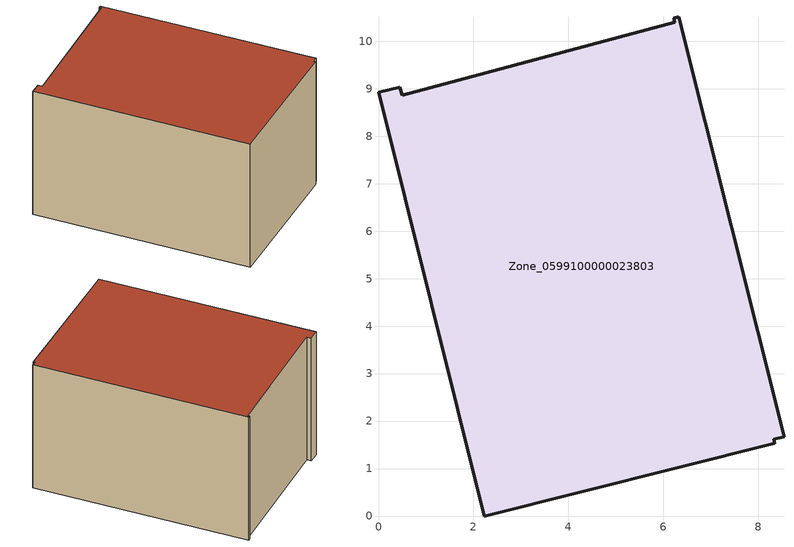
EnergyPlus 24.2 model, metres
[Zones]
Zone_0599100000023803
 floor ground (C_G): 8.54,1.67 8.33,1.62 8.35,1.54 2.23,0 0,8.92 0.45,9.03 0.5,8.86 6.24,10.4 6.22,10.49 6.32,10.51 z0
 wall outside (C_F): 8.54,1.67 6.32,10.51 6.22,10.49 6.24,10.4 0.5,8.86 0.45,9.03 0,8.92 2.23,0 8.35,1.54 8.33,1.62 8.54,1.67 z0:5.71
 roof outside (C_R): 8.33,1.62 8.54,1.67 6.32,10.51 6.22,10.49 6.24,10.4 0.5,8.86 0.45,9.03 0,8.92 2.23,0 8.35,1.54 z5.71
[BUILDING]
Pand.0599100000023803: North Axis=0; Terrain=City; Loads Convergence Tolerance Value=0.04; Temperature Convergence Tolerance Value=0.4; Solar Distribution=FullExterior; Maximum Number of Warmup Days=25; Minimum Number of Warmup Days=1
[Site:Location]
Rotterdam.The.Hague.AP_ZH_NLD Design_Conditions: Latitude=51.96; Longitude=4.45; Time Zone=1; Elevation=-4.5
[SITE:GROUNDTEMPERATURE:BUILDINGSURFACE]
18, 18, 18, 18, 18, 18, 18, 18, 18, 18, 18, 18
[MATERIAL] Thermal Absorptance=0.9; Solar Absorptance=0.7; Visible Absorptance=0.7
Name | Roughness | Thickness | Conductivity | Density | Specific Heat
G.TC.1946-1964 | MediumSmooth | 0.15 | 1 | 540 | 1210
F.TC.1946-1964 | Rough | 0.3 | 0.857143 | 1920 | 840
R.TC.1946-1964 | MediumRough | 0.2 | 0.235294 | 1500 | 1000
[CONSTRUCTION]
C_G: G.TC.1946-1964
C_F: F.TC.1946-1964
C_R: R.TC.1946-1964
[ZONE]
Zone_0599100000023803: Type=1; Multiplier=1; Ceiling Height=Autocalculate; Volume=Autocalculate; Floor Area=autocalculate; Part of Total Floor Area=Yes
[ZONEINFILTRATION:DESIGNFLOWRATE]
Infil_Zone_0599100000023803: Zone or ZoneList or Space or SpaceList=Zone_0599100000023803; Schedule=AlwaysOn; Design Flow Rate Calculation Method=Flow/Area; Flow Rate per Floor Area=0.003; Constant Term Coefficient=1; Temperature Term Coefficient=0; Velocity Term Coefficient=0; Velocity Squared Term Coefficient=0
[HVACTEMPLATE:ZONE:IDEALLOADSAIRSYSTEM]
Zone_0599100000023803: Maximum Heating Supply Air Temperature=50; Minimum Cooling Supply Air Temperature=13; Maximum Heating Supply Air Humidity Ratio=0.0156; Minimum Cooling Supply Air Humidity Ratio=0.0077; Heating Limit=NoLimit; Cooling Limit=NoLimit; Dehumidification Control Type=ConstantSensibleHeatRatio; Cooling Sensible Heat Ratio=0.7; Dehumidification Setpoint=60; Humidification Control Type=None; Humidification Setpoint=30; Outdoor Air Method=None; Outdoor Air Flow Rate per Person=0.00944; Outdoor Air Flow Rate per Zone Floor Area=0; Outdoor Air Flow Rate per Zone=0; Demand Controlled Ventilation Type=None; Outdoor Air Economizer Type=NoEconomizer; Heat Recovery Type=None; Sensible Heat Recovery Effectiveness=0.7; Latent Heat Recovery Effectiveness=0.65
[ZONECONTROL:THERMOSTAT]
ThermostatControl_Zone_0599100000023803: Zone or ZoneList=Zone_0599100000023803; Control Type Schedule=DualSetpointControlType; Control 1=Thermostat_Zone_0599100000023803; Temperature Difference Between Cutout And Setpoint=0
[THERMOSTATSETPOINT:DUALSETPOINT]
Thermostat_Zone_0599100000023803: Heating Setpoint Temperature Schedule=HeatingSetpoint_Zone_0599100000023803; Cooling Setpoint Temperature Schedule=CoolingSetpoint_Zone_0599100000023803
[SCHEDULE:COMPACT]
HeatingSetpoint_Zone_0599100000023803: Through: 12/31, For: AllDays, Until: 24:00, 21
CoolingSetpoint_Zone_0599100000023803: Through: 12/31, For: AllDays, Until: 24:00, 24
DualSetpointControlType: Through: 12/31, For: AllDays, Until: 24:00, 4
AlwaysOn: Through: 12/31, For: AllDays, Until: 24:00, 1
